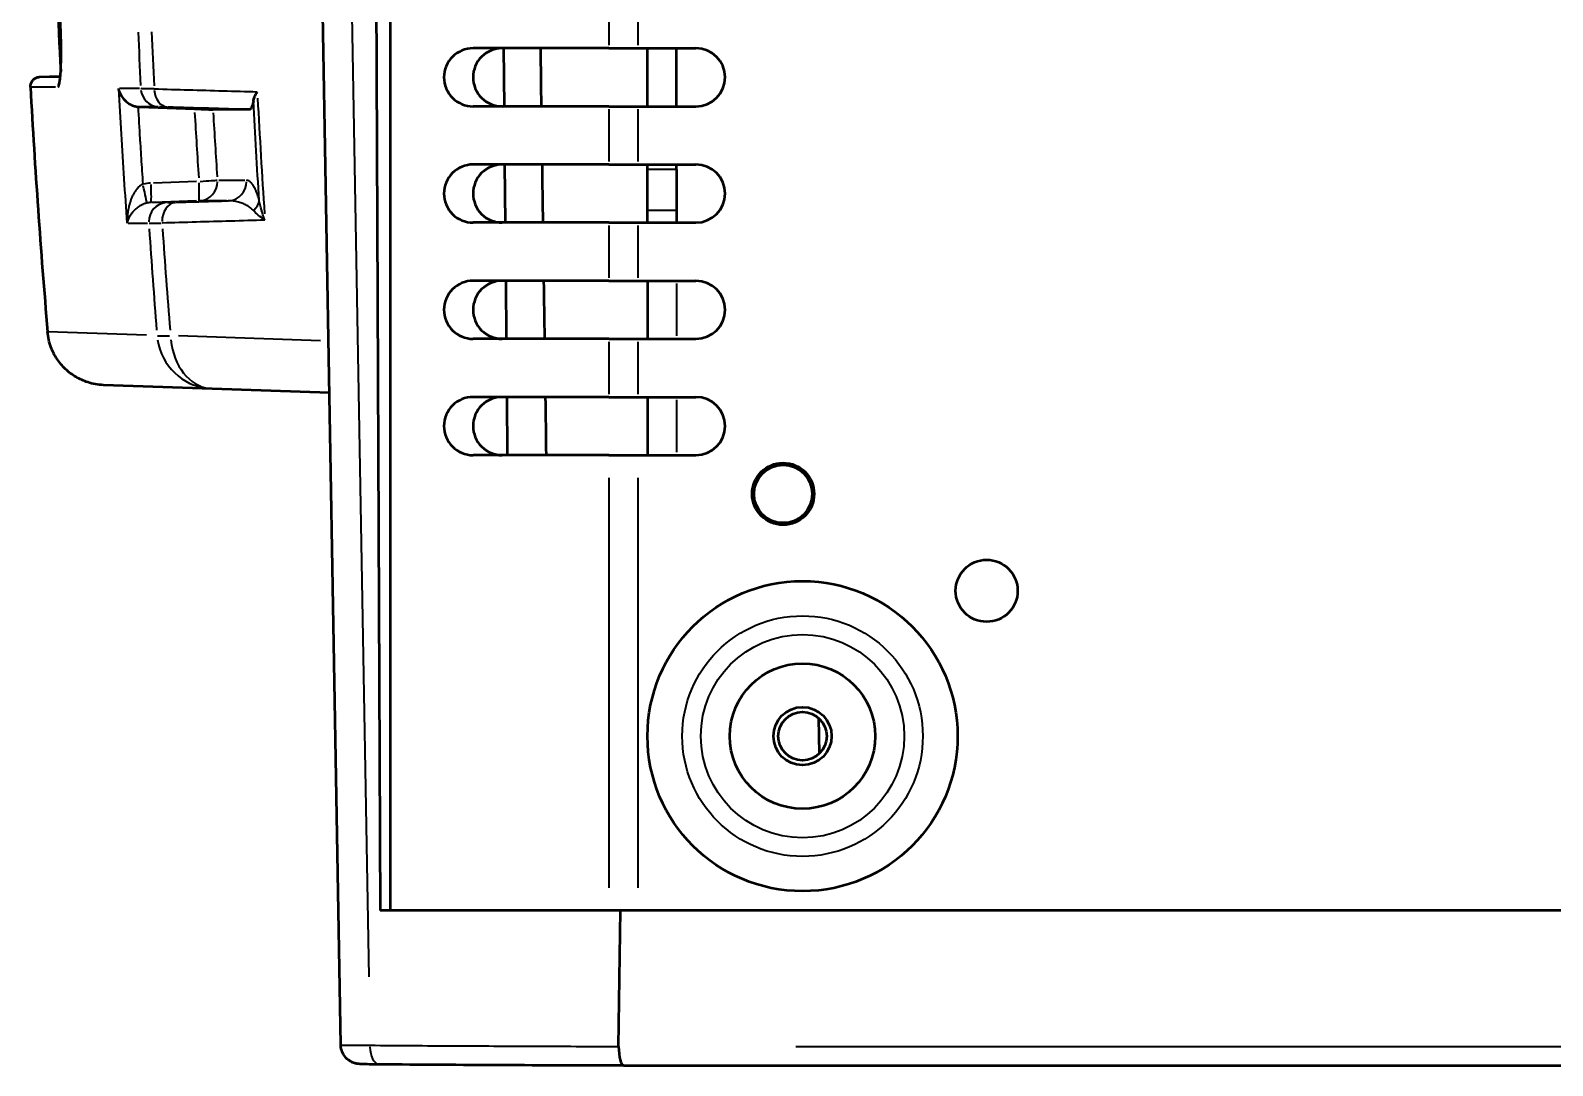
# Model space of a CAD drawing. Header units: millimetres. Extents: x 40 to 2195, y 40 to 1687.
# Drawn here: x 995.8 to 1074.3, y 266 to 319.4 of the extents above; entities that cross this region are included whole.
import ezdxf

# ---------------------------------------------------------------- set-up
doc = ezdxf.new("R2010")
doc.units = ezdxf.units.MM
doc.header["$LTSCALE"] = 8
doc.layers.add('Visible (ISO)', color=7, linetype='Continuous', lineweight=50)
doc.layers.add('Visible Narrow (ISO)', color=7, linetype='Continuous', lineweight=35)

msp = doc.modelspace()

# ---------------------------------------------------------------- linework, layer by layer
at = {"layer": 'Visible (ISO)'}
for p, q in [((1014.342, 273.999), (1014.342, 401.999)), ((1011.776, 267.065), (1010.54, 337.749)), ((1013.537, 337.749), (1013.815, 273.999)), ((1025.6, 318.499), (1018.6, 318.499)), ((1020.179, 318.499), (1020.205, 315.499)), ((1025.6, 318.499), (1027.1, 318.499)), ((1027.1, 318.499), (1030.1, 318.499)), ((1027.6, 315.499), (1027.6, 318.499)), ((1029.1, 315.499), (1029.1, 318.499)), ((996.247, 317.017), (996.74, 317.034)), ((996.738, 317.034), (997.312, 317.034)), ((1001.4, 315.467), (1004.223, 315.369)), ((1007.023, 315.339), (1005.178, 315.339)), ((1007.283, 315.424), (1007.283, 315.424)), ((1007.284, 315.41), (1007.284, 315.41)), ((1025.6, 315.499), (1018.6, 315.499)), ((1025.6, 315.499), (1027.1, 315.499)), ((1027.1, 315.499), (1030.1, 315.499)), ((1025.6, 312.499), (1018.6, 312.499)), ((1020.231, 312.499), (1020.257, 309.499)), ((1025.6, 312.499), (1027.1, 312.499)), ((1027.1, 312.499), (1030.1, 312.499)), ((1027.6, 312.241), (1027.6, 312.499)), ((1027.6, 310.12), (1027.6, 312.241)), ((1029.1, 312.241), (1029.1, 312.499)), ((1029.1, 312.241), (1029.1, 310.12)), ((1006.884, 311.405), (1006.884, 311.405)), ((1025.6, 309.499), (1018.6, 309.499)), ((1025.6, 309.499), (1027.1, 309.499)), ((1027.1, 309.499), (1030.1, 309.499)), ((1027.6, 309.499), (1027.6, 310.12)), ((1029.1, 310.12), (1029.1, 309.499)), ((1025.6, 306.499), (1018.6, 306.499)), ((1020.283, 306.499), (1020.309, 303.499)), ((1025.6, 306.499), (1027.1, 306.499)), ((1027.1, 306.499), (1030.1, 306.499)), ((1027.6, 306.499), (1027.6, 303.499)), ((1025.6, 303.499), (1018.6, 303.499)), ((1025.6, 303.499), (1027.1, 303.499)), ((1027.1, 303.499), (1030.1, 303.499)), ((1005.146, 300.923), (999.53, 301.119)), ((1005.146, 300.923), (1005.146, 300.923)), ((1011.188, 300.712), (1005.146, 300.923)), ((1005.146, 300.923), (1005.146, 300.923)), ((1025.6, 300.499), (1018.6, 300.499)), ((1020.336, 300.499), (1020.362, 297.499)), ((1025.6, 300.499), (1027.1, 300.499)), ((1027.1, 300.499), (1030.1, 300.499)), ((1027.6, 300.499), (1027.6, 297.499)), ((1025.6, 297.499), (1018.6, 297.499)), ((1025.6, 297.499), (1027.1, 297.499)), ((1027.1, 297.499), (1030.1, 297.499)), ((1036.476, 282.107), (1036.444, 283.921)), ((1026.202, 273.999), (1013.815, 273.999)), ((1026.113, 266.986), (1026.202, 273.999)), ((1208.998, 273.999), (1026.202, 273.999)), ((1011.776, 267.065), (1011.776, 267.065)), ((1023.967, 266.991), (1023.967, 266.991)), ((1026.38, 266), (1208.82, 266))]:
    msp.add_line(p, q, dxfattribs=at)
for centre, radius in [((1034.6, 295.499), 1.6), ((1034.6, 295.499), 1.5), ((1045.1, 290.499), 1.6), ((1035.6, 282.999), 8), ((1035.6, 282.999), 3.75), ((1035.6, 282.999), 1.5), ((1035.6, 282.999), 1.25)]:
    msp.add_circle(centre, radius, dxfattribs=at)
for centre, radius, start, end in [((1395.186, 337.999), 398.4, 181.82774, 182.9776), ((1030.1, 316.999), 1.5, 270, 90), ((1395.186, 337.999), 398.4, 182.98377, 182.98378), ((1395.186, 337.999), 400, 183.08241, 184.89586), ((1030.1, 310.999), 1.5, 270, 90), ((1030.1, 304.999), 1.5, 270, 90), ((1005.251, 303.921), 3, 267.94569, 267.99995), ((1030.1, 298.999), 1.5, 270, 90)]:
    msp.add_arc(centre, radius, start, end, dxfattribs=at)
for centre, major_axis, ratio, start_param, end_param in [((1127.996, 5869.122), (-67.195, 11253.246), 0.014205, 2.086529, 2.086836), ((1001.436, 316.466), (-1.016, -0.013), 0.984948, 1.436361, 1.522477), ((1004.187, 315.375), (-1.004, 0.035), 0.005062, 1.606205, 2.995747), ((1127.996, 5869.122), (-67.195, 11253.246), 0.014205, 2.087142, 2.087449), ((1127.996, 5869.122), (-67.195, 11253.246), 0.014205, 2.087756, 2.088062), ((1005.251, 303.921), (-0.105, -2.998), 0.755187, 0.000002, 0.000051), ((1127.996, 5869.122), (-67.195, 11253.246), 0.014205, 2.088369, 2.088676), ((1026.381, 267), (0, -1), 0.267909, 4.725693, 6.283303)]:
    msp.add_ellipse(centre, major_axis=major_axis, ratio=ratio, start_param=start_param, end_param=end_param, dxfattribs=at)
for points, knots in [([(997.265, 316.748), (997.265, 316.748), (997.268, 316.759), (997.278, 316.807), (997.286, 316.857), (997.305, 317.017), (997.316, 317.146), (997.334, 317.491), (997.341, 317.725), (997.347, 318.266), (997.346, 318.585), (997.332, 319.265), (997.32, 319.636), (997.304, 320.002)], [0.0955696, 0.0955696, 0.0955696, 0.0955696, 0.1249187, 0.1249187, 0.1742772, 0.1742772, 0.2501361, 0.2501361, 0.3464063, 0.3464063, 0.451462, 0.451462, 0.5614298, 0.5614298, 0.5614298, 0.5614298]), ([(995.765, 316.49), (995.762, 316.544), (995.768, 316.599), (995.797, 316.702), (995.82, 316.751), (995.879, 316.839), (995.916, 316.879), (996, 316.944), (996.048, 316.97), (996.121, 316.997), (996.146, 317.003), (996.183, 317.01), (996.196, 317.012), (996.216, 317.014), (996.222, 317.015), (996.232, 317.016), (996.236, 317.016), (996.242, 317.016), (996.245, 317.016), (996.247, 317.017)], [0, 0, 0, 0, 0.01614638, 0.01614638, 0.03207057, 0.03207057, 0.0480027, 0.0480027, 0.06393422, 0.06393422, 0.07149538, 0.07149538, 0.07539697, 0.07539697, 0.07744082, 0.07744082, 0.07856376, 0.07856376, 0.07980898, 0.07980898, 0.07980898, 0.07980898]), ([(1000.303, 316.412), (1000.306, 316.4), (1000.308, 316.387), (1000.333, 316.28), (1000.369, 316.186), (1000.468, 316.002), (1000.533, 315.912), (1000.709, 315.73), (1000.822, 315.647), (1001.002, 315.557), (1001.064, 315.531), (1001.188, 315.494), (1001.25, 315.481), (1001.313, 315.473)], [-0.1594367, -0.1594367, -0.1594367, -0.1594367, -0.1548637, -0.1548637, -0.1195302, -0.1195302, -0.0835961, -0.0835961, -0.039789, -0.039789, -0.0189778, -0.0189778, -0.000001, -0.000001, -0.000001, -0.000001]), ([(1007.265, 315.758), (1007.253, 315.68), (1007.237, 315.617), (1007.201, 315.508), (1007.18, 315.464), (1007.118, 315.367), (1007.072, 315.339), (1007.026, 315.339)], [-0.1596503, -0.1596503, -0.1596503, -0.1596503, -0.1222402, -0.1222402, -0.0800181, -0.0800181, -0.000001, -0.000001, -0.000001, -0.000001]), ([(1007.265, 315.758), (1007.271, 315.792), (1007.279, 315.829), (1007.3, 315.902), (1007.313, 315.938), (1007.329, 315.979), (1007.33, 315.983), (1007.345, 316.019), (1007.359, 316.052), (1007.391, 316.118), (1007.409, 316.15), (1007.44, 316.206), (1007.453, 316.229), (1007.467, 316.251)], [0, 0, 0, 0, 0.25, 0.25, 0.4787227, 0.4787227, 0.5, 0.5, 0.6944901, 0.6944901, 0.8776909, 0.8776909, 0.999927, 0.999927, 0.999927, 0.999927]), ([(999.53, 301.119), (999.392, 301.124), (999.253, 301.138), (998.982, 301.186), (998.849, 301.219), (998.507, 301.328), (998.3, 301.421), (997.916, 301.648), (997.736, 301.784), (997.412, 302.09), (997.266, 302.263), (997.018, 302.634), (996.914, 302.834), (996.734, 303.304), (996.67, 303.582), (996.646, 303.861)], [0, 0, 0, 0, 0.0416667, 0.0416667, 0.0825485, 0.0825485, 0.1494779, 0.1494779, 0.2164073, 0.2164073, 0.2833367, 0.2833367, 0.3502661, 0.3502661, 0.434232, 0.434232, 0.434232, 0.434232]), ([(1013.768, 266.056), (1013.575, 266.058), (1013.397, 266.06), (1013.102, 266.065), (1012.982, 266.068), (1012.836, 266.073), (1012.793, 266.075), (1012.73, 266.08), (1012.712, 266.081), (1012.675, 266.085), (1012.657, 266.088), (1012.619, 266.093), (1012.6, 266.097), (1012.553, 266.106), (1012.523, 266.114), (1012.457, 266.134), (1012.42, 266.147), (1012.328, 266.186), (1012.271, 266.217), (1012.141, 266.304), (1012.071, 266.367), (1011.943, 266.519), (1011.887, 266.612), (1011.809, 266.808), (1011.784, 266.914), (1011.777, 267.035), (1011.776, 267.05), (1011.776, 267.065)], [0.0000036, 0.0000036, 0.0000036, 0.0000036, 0.0668253, 0.0668253, 0.1328877, 0.1328877, 0.1692979, 0.1692979, 0.1829477, 0.1829477, 0.193224, 0.193224, 0.2008521, 0.2008521, 0.2112331, 0.2112331, 0.2230241, 0.2230241, 0.2421834, 0.2421834, 0.2702287, 0.2702287, 0.3017919, 0.3017919, 0.3336947, 0.3336947, 0.3381985, 0.3381985, 0.3381985, 0.3381985])]:
    msp.add_open_spline(points, degree=3, knots=knots, dxfattribs=at)
for points in [[(1018.6, 318.499), (1018.207, 318.498), (1017.425, 318.175), (1016.938, 316.999), (1017.425, 315.823), (1018.207, 315.5), (1018.6, 315.499)], [(1020.1, 318.499), (1019.707, 318.498), (1018.925, 318.175), (1018.438, 316.999), (1018.925, 315.823), (1019.707, 315.5), (1020.1, 315.499)], [(1018.6, 312.499), (1018.207, 312.498), (1017.425, 312.175), (1016.938, 310.999), (1017.425, 309.823), (1018.207, 309.5), (1018.6, 309.499)], [(1020.1, 312.499), (1019.707, 312.498), (1018.925, 312.175), (1018.438, 310.999), (1018.925, 309.823), (1019.707, 309.5), (1020.1, 309.499)], [(1018.6, 306.499), (1018.207, 306.498), (1017.425, 306.175), (1016.938, 304.999), (1017.425, 303.823), (1018.207, 303.5), (1018.6, 303.499)], [(1020.1, 306.499), (1019.707, 306.498), (1018.925, 306.175), (1018.438, 304.999), (1018.925, 303.823), (1019.707, 303.5), (1020.1, 303.499)], [(1018.6, 300.499), (1018.207, 300.498), (1017.425, 300.175), (1016.938, 298.999), (1017.425, 297.823), (1018.207, 297.5), (1018.6, 297.499)], [(1020.1, 300.499), (1019.707, 300.498), (1018.925, 300.175), (1018.438, 298.999), (1018.925, 297.823), (1019.707, 297.5), (1020.1, 297.499)], [(1026.38, 266), (1022.176, 266.004), (1017.972, 266.023), (1013.768, 266.056)]]:
    msp.add_open_spline(points, degree=3, dxfattribs=at)
at = {"layer": 'Visible Narrow (ISO)'}
for p, q in [((1012.102, 334.214), (1013.214, 270.583)), ((1025.6, 321.349), (1025.6, 318.649)), ((1027.1, 321.349), (1027.1, 318.649)), ((997.31, 317.017), (997.311, 317.017)), ((1001.434, 316.852), (1001.434, 316.852)), ((997.05, 316.49), (995.769, 316.49)), ((1001.395, 316.412), (1000.358, 316.412)), ((1002.354, 315.467), (1001.447, 315.467)), ((1025.6, 315.349), (1025.6, 312.649)), ((1027.1, 315.349), (1027.1, 312.649)), ((1029.025, 312.241), (1027.675, 312.241)), ((1004.334, 311.619), (1002.109, 311.541)), ((1005.479, 311.687), (1006.825, 311.687)), ((1002.774, 310.535), (1002.026, 310.535)), ((1004.334, 310.617), (1002.109, 310.54)), ((1005.877, 310.622), (1004.528, 310.621)), ((1000.797, 309.465), (1001.808, 309.465)), ((1029.025, 310.12), (1027.675, 310.12)), ((1025.6, 309.349), (1025.6, 306.649)), ((1027.1, 309.349), (1027.1, 306.649)), ((1029.1, 306.349), (1029.1, 303.649)), ((1001.746, 303.683), (996.66, 303.86)), ((1010.734, 303.391), (1003.397, 303.649)), ((1025.6, 303.349), (1025.6, 300.649)), ((1027.1, 303.349), (1027.1, 300.649)), ((1029.1, 300.349), (1029.1, 297.649)), ((1025.6, 296.324), (1025.6, 275.174)), ((1027.1, 296.324), (1027.1, 275.174)), ((1035.261, 266.986), (1199.939, 266.986))]:
    msp.add_line(p, q, dxfattribs=at)
for radius in [6.207, 5.246]:
    msp.add_circle((1035.6, 282.999), radius, dxfattribs=at)
for centre, major_axis, ratio, start_param, end_param in [((1349.965, 338.002), (0.021, 384.845), 0.90701, 1.61937, 1.626575), ((1304.423, 338.003), (-8.658, 399.986), 0.757063, 1.60107, 1.608048), ((997.686, 316.517), (0, -0.5), 0.996881, 4.139878, 4.733285), ((1002.442, 316.466), (0, -1), 0.98754, 4.84053, 6.173857), ((1002.904, 316.455), (-0.028, -1), 0.755888, 4.862218, 6.200166), ((1356.391, 337.986), (0.037, 383.348), 0.911669, 1.628479, 1.64407), ((1004.48, 315.392), (-2.098, 0.073), 0.005432, 5.615265, 6.101365), ((1395.748, 337.999), (-26.376, 391.291), 1, 1.561705, 1.570318), ((1395.78, 337.999), (-26.312, 390.371), 1, 1.561911, 1.570329), ((1001.526, 311.475), (0.241, -0.971), 0.034437, 0.111911, 1.488206), ((1002.057, 309.478), (-0.029, 2.061), 0.999382, 0.030832, 0.218694), ((1001.951, 311.535), (0.035, -0.999), 0.03496, 0.08345, 1.493563), ((1004.422, 311.621), (0.035, -0.999), 0.034959, 0.083457, 1.493573), ((1004.422, 311.621), (0.998, 0.067), 0.000022, 4.816848, 6.067403), ((1004.422, 311.621), (0, -1), 0.989269, 0.115121, 1.557094), ((1005.921, 311.621), (0, -1), 0.985957, 0.115221, 1.556905), ((1002.853, 309.536), (0, 1), 0.987583, 0.115681, 1.561744), ((1003.312, 309.547), (-0.028, 1), 0.757411, 0.08919, 1.540067), ((1004.876, 310.609), (2.084, 0.073), 0.005445, 3.323907, 3.810704), ((1006.585, 310.576), (0.967, 0.255), 0.725696, 5.325518, 5.990117), ((1004.991, 309.615), (3.162, 0.145), 0.01378, 3.322952, 3.806544), ((1350.164, 338.008), (0.063, 384.942), 0.907299, 1.64592, 1.659529), ((1350.652, 338.007), (0.055, 385.136), 0.906311, 1.645834, 1.659461), ((1005.251, 303.921), (-2.99, -0.243), 0.037604, 0.184643, 0.682355), ((1005.251, 303.921), (-0.105, -2.998), 0.987539, 4.905279, 6.209776), ((1005.251, 303.921), (-0.105, -2.998), 0.755187, 4.897645, 6.210262), ((1013.776, 267.056), (-0.008, -1), 0.499935, 4.803029, 6.205282)]:
    msp.add_ellipse(centre, major_axis=major_axis, ratio=ratio, start_param=start_param, end_param=end_param, dxfattribs=at)
for points in [[(997.189, 316.49), (997.195, 316.49), (997.209, 316.496), (997.229, 316.527), (997.251, 316.587), (997.272, 316.682), (997.292, 316.821), (997.312, 317.016), (997.329, 317.277), (997.342, 317.615), (997.349, 318.045), (997.348, 318.579), (997.336, 319.227), (997.318, 319.731), (997.306, 320.002)], [(1001.986, 310.535), (1001.949, 310.534), (1001.876, 310.528), (1001.803, 310.514), (1001.768, 310.506)], [(1007.267, 310.126), (1007.22, 310.177), (1007.116, 310.272), (1006.933, 310.392), (1006.727, 310.49), (1006.496, 310.565), (1006.241, 310.613), (1006.053, 310.624), (1005.956, 310.622)]]:
    msp.add_open_spline(points, degree=3, dxfattribs=at)
for points, knots in [([(996.247, 317.017), (996.247, 317.017), (996.375, 317.017), (996.854, 317.017), (997.304, 317.017)], [0.6371691, 0.6371691, 0.6371691, 0.6371691, 0.75, 0.9499021, 0.9499021, 0.9499021, 0.9499021]), ([(1000.303, 316.412), (1000.346, 315.627), (1000.436, 314.067), (1000.583, 311.751), (1000.689, 310.224), (1000.744, 309.465)], [0.0000061, 0.0000061, 0.0000061, 0.0000061, 0.3333333, 0.6666667, 0.9999932, 0.9999932, 0.9999932, 0.9999932]), ([(1002.148, 316.401), (1002.028, 316.403), (1001.812, 316.405), (1001.577, 316.409), (1001.485, 316.411), (1001.456, 316.412)], [0.0000319, 0.0000319, 0.0000319, 0.0000319, 0.3333333, 0.6666667, 1, 1, 1, 1]), ([(1002.148, 316.401), (1002.741, 316.384), (1003.333, 316.368), (1003.924, 316.351), (1004.515, 316.334), (1005.106, 316.318), (1005.696, 316.301), (1006.287, 316.284), (1006.877, 316.268), (1007.467, 316.251)], [0, 0, 0, 0, 0.333333, 0.333333, 0.333333, 0.666667, 0.666667, 0.666667, 1, 1, 1, 1]), ([(1007.567, 310.645), (1007.512, 311.497), (1007.459, 312.349), (1007.358, 314.053), (1007.311, 314.905), (1007.265, 315.758)], [0, 0, 0, 0, 0.5, 0.5, 0.999999, 0.999999, 0.999999, 0.999999]), ([(1001.313, 315.473), (1001.344, 314.924), (1001.376, 314.377), (1001.417, 313.71), (1001.425, 313.588), (1001.459, 313.031), (1001.487, 312.597), (1001.53, 311.936), (1001.545, 311.706), (1001.561, 311.478)], [0.0000013, 0.0000013, 0.0000013, 0.0000013, 0.4086176, 0.4086176, 0.5, 0.5, 0.8266419, 0.8266419, 1, 1, 1, 1]), ([(1007.026, 315.339), (1006.336, 315.358), (1005.645, 315.377), (1004.952, 315.397), (1004.259, 315.417), (1003.565, 315.436), (1002.869, 315.456)], [0, 0, 0, 0, 0.5, 0.5, 0.5, 0.9999999, 0.9999999, 0.9999999, 0.9999999]), ([(1001.561, 311.478), (1001.538, 311.468), (1001.515, 311.456), (1001.483, 311.437), (1001.474, 311.432), (1001.441, 311.411), (1001.416, 311.393), (1001.384, 311.367), (1001.377, 311.36), (1001.345, 311.333), (1001.321, 311.31), (1001.29, 311.276), (1001.281, 311.267), (1001.242, 311.223), (1001.211, 311.184), (1001.152, 311.1), (1001.123, 311.054), (1001.068, 310.956), (1001.041, 310.904), (1000.992, 310.797), (1000.969, 310.743), (1000.946, 310.681), (1000.945, 310.676), (1000.925, 310.622), (1000.908, 310.571), (1000.887, 310.503), (1000.883, 310.489), (1000.864, 310.423), (1000.85, 310.369), (1000.833, 310.294), (1000.829, 310.275), (1000.814, 310.204), (1000.803, 310.15), (1000.79, 310.068), (1000.786, 310.042), (1000.775, 309.966), (1000.769, 309.915), (1000.76, 309.827), (1000.757, 309.79), (1000.75, 309.7), (1000.747, 309.647), (1000.744, 309.551), (1000.744, 309.508), (1000.744, 309.465)], [0, 0, 0, 0, 0.0612377, 0.0612377, 0.0833333, 0.0833333, 0.1470766, 0.1470766, 0.1666667, 0.1666667, 0.2283808, 0.2283808, 0.25, 0.25, 0.3333333, 0.3333333, 0.4166667, 0.4166667, 0.5, 0.5, 0.5773653, 0.5773653, 0.5833333, 0.5833333, 0.6496541, 0.6496541, 0.6666667, 0.6666667, 0.7291587, 0.7291587, 0.75, 0.75, 0.8070646, 0.8070646, 0.8333333, 0.8333333, 0.8823592, 0.8823592, 0.9166667, 0.9166667, 0.9637325, 0.9637325, 0.9999853, 0.9999853, 0.9999853, 0.9999853]), ([(1007.567, 310.645), (1007.54, 310.749), (1007.481, 310.941), (1007.383, 311.189), (1007.276, 311.392), (1007.161, 311.552), (1007.037, 311.659), (1006.95, 311.688), (1006.905, 311.688)], [0.0000552, 0.0000552, 0.0000552, 0.0000552, 0.1666667, 0.3333333, 0.5, 0.6666667, 0.8333333, 1, 1, 1, 1]), ([(1001.768, 310.506), (1001.744, 310.5), (1001.721, 310.493), (1001.687, 310.483), (1001.677, 310.48), (1001.641, 310.468), (1001.614, 310.458), (1001.579, 310.443), (1001.572, 310.44), (1001.538, 310.426), (1001.512, 310.413), (1001.477, 310.395), (1001.468, 310.391), (1001.424, 310.367), (1001.39, 310.346), (1001.322, 310.302), (1001.289, 310.278), (1001.223, 310.227), (1001.191, 310.2), (1001.132, 310.145), (1001.104, 310.117), (1001.075, 310.085), (1001.072, 310.082), (1001.046, 310.054), (1001.024, 310.028), (1000.997, 309.993), (1000.991, 309.986), (1000.965, 309.952), (1000.946, 309.925), (1000.921, 309.887), (1000.914, 309.876), (1000.891, 309.84), (1000.876, 309.813), (1000.854, 309.771), (1000.847, 309.757), (1000.828, 309.719), (1000.817, 309.694), (1000.799, 309.649), (1000.791, 309.629), (1000.775, 309.584), (1000.767, 309.557), (1000.754, 309.508), (1000.748, 309.487), (1000.744, 309.465)], [0.0000001, 0.0000001, 0.0000001, 0.0000001, 0.0602819, 0.0602819, 0.0833333, 0.0833333, 0.1484896, 0.1484896, 0.1666667, 0.1666667, 0.22831, 0.22831, 0.25, 0.25, 0.3333333, 0.3333333, 0.4166667, 0.4166667, 0.5, 0.5, 0.5759337, 0.5759337, 0.5833333, 0.5833333, 0.6486927, 0.6486927, 0.6666667, 0.6666667, 0.7281619, 0.7281619, 0.75, 0.75, 0.8061741, 0.8061741, 0.8333333, 0.8333333, 0.88148, 0.88148, 0.9166667, 0.9166667, 0.963296, 0.963296, 0.9999755, 0.9999755, 0.9999755, 0.9999755]), ([(1003.278, 310.546), (1003.725, 310.559), (1004.172, 310.571), (1005.065, 310.597), (1005.511, 310.609), (1005.956, 310.622)], [0, 0, 0, 0, 0.5, 0.5, 1, 1, 1, 1]), ([(1007.863, 309.625), (1007.789, 309.81), (1007.667, 310.168), (1007.593, 310.493), (1007.567, 310.645)], [0, 0, 0, 0, 0.5, 0.9999927, 0.9999927, 0.9999927, 0.9999927]), ([(1007.863, 309.625), (1007.271, 309.608), (1006.68, 309.592), (1006.09, 309.575), (1005.5, 309.559), (1004.911, 309.542), (1004.322, 309.525), (1003.733, 309.509), (1003.145, 309.492), (1002.558, 309.475)], [0, 0, 0, 0, 0.3333333, 0.3333333, 0.3333333, 0.6666667, 0.6666667, 0.6666667, 1, 1, 1, 1]), ([(1007.863, 309.625), (1007.734, 309.715), (1007.506, 309.89), (1007.337, 310.051), (1007.267, 310.126)], [0, 0, 0, 0, 0.5, 0.9998819, 0.9998819, 0.9998819, 0.9998819]), ([(1011.776, 267.065), (1011.776, 267.063), (1011.808, 267.059), (1011.975, 267.054), (1012.292, 267.05), (1012.728, 267.048), (1013.085, 267.047), (1013.276, 267.047)], [0.0486636, 0.0486636, 0.0486636, 0.0486636, 0.2, 0.4, 0.6, 0.8, 0.9999962, 0.9999962, 0.9999962, 0.9999962]), ([(1013.276, 267.047), (1014.73, 267.036), (1017.617, 267.016), (1021.733, 267), (1024.642, 266.988), (1026.113, 266.986)], [0, 0, 0, 0, 0.3333333, 0.6666667, 0.9999999, 0.9999999, 0.9999999, 0.9999999])]:
    msp.add_open_spline(points, degree=3, knots=knots, dxfattribs=at)

doc.saveas('drawing.dxf')
